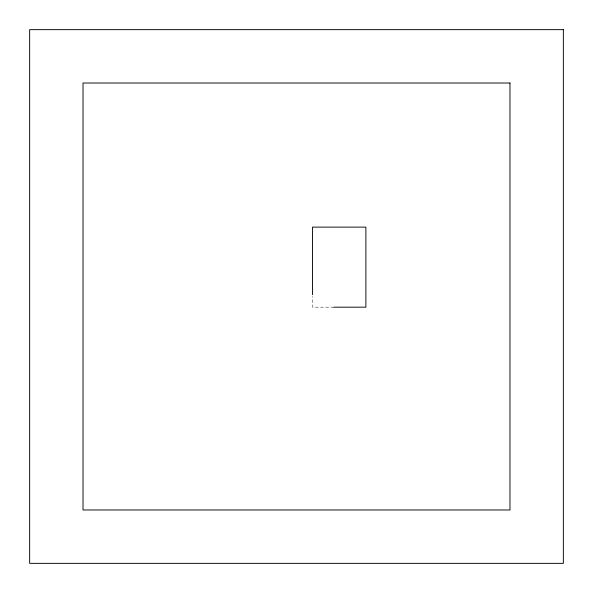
<?xml version="1.0" encoding="UTF-8"?>
<svg xmlns="http://www.w3.org/2000/svg" width="593" height="593" viewBox="0 0 593 593"><rect width="100%" height="100%" fill="white"/><g stroke="black" fill="none" stroke-linecap="round" stroke-linejoin="round"><path stroke-width="0.44" stroke-dasharray="2.96 2.22" d="M333.859 307.174L312.511 307.174L312.511 296.5"/><path stroke-width="0.89" d="M333.859 307.174L365.881 307.174L365.881 227.119L312.511 227.119L312.511 294.721M563.35 29.65L29.65 29.65L29.65 563.35L563.35 563.35L563.35 29.65M509.98 83.02L83.02 83.02L83.02 509.98L509.98 509.98L509.98 83.02"/></g></svg>
